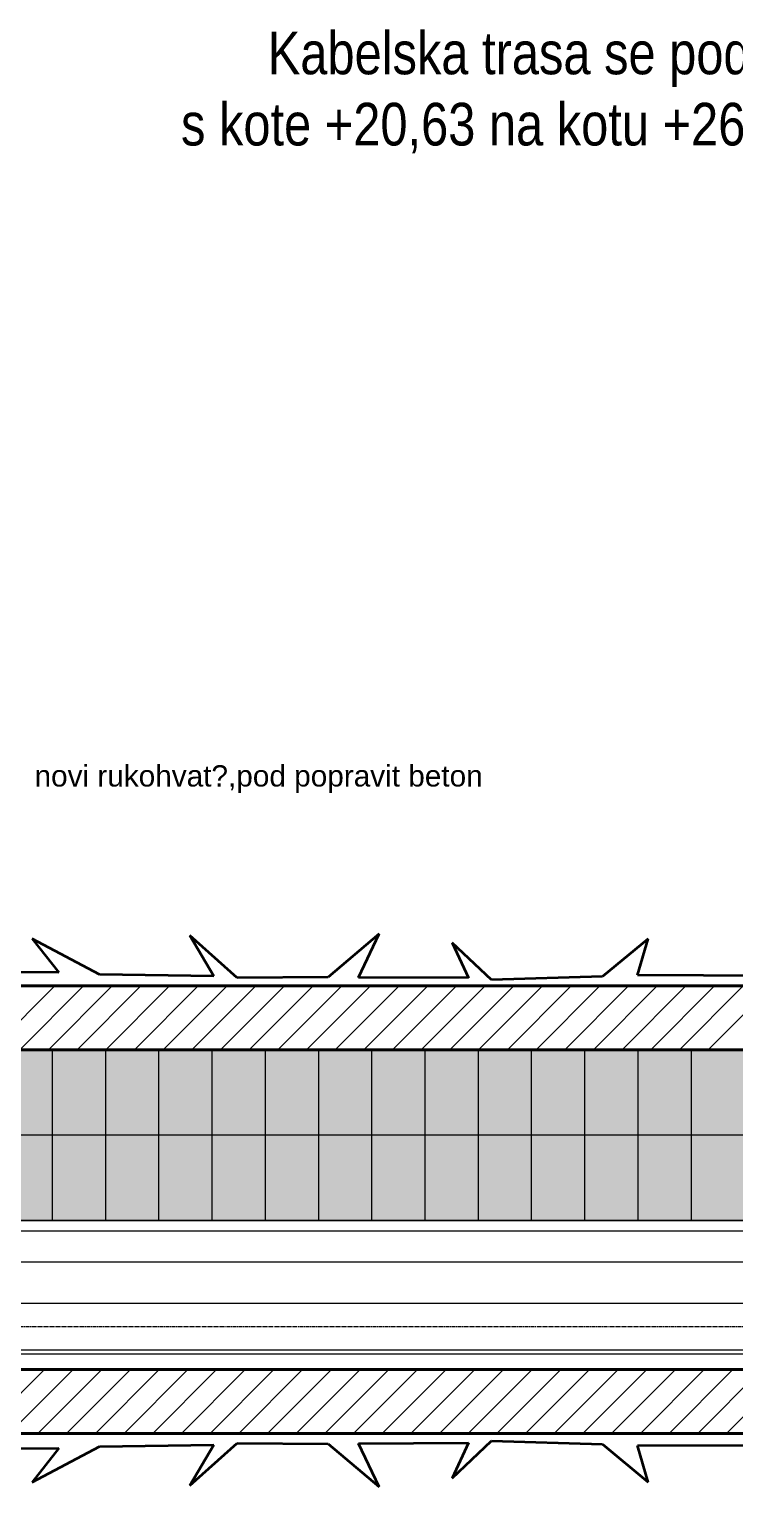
# Model space of a CAD drawing. Header units: millimetres. Extents: x 47631 to 558803, y 29659 to 315570.
# Drawn here: x 483747 to 487061, y 301149 to 307990 of the extents above; entities that cross this region are included whole.
import ezdxf

# ---------------------------------------------------------------- set-up
doc = ezdxf.new("R2010")
doc.units = ezdxf.units.MM
doc.linetypes.add('GP kota 13.83_20.63_22.63_PBS_strojarstvo_rashladni_sustav$0$CENTER2', pattern=[28.575, 19.05, -3.175, 3.175, -3.175])
doc.styles.add('GP kota 13.83_20.63_22.63_PBS_arhitektura$0$KOTE', font='arial.ttf')
doc.styles.add('GP kota 13.83_20.63_22.63_PBS_elektro_USZMR$0$KOTE', font='arial.ttf')
doc.styles.add('MtXpl_Arial_Narrow', font='ARIALN.TTF')

msp = doc.modelspace()

# ---------------------------------------------------------------- hatches: boundary and pattern name
at = {"linetype": 'Continuous', "lineweight": 5, "true_color": 0x666666, "transparency": 33554562}
h = msp.add_hatch(color=251, dxfattribs=at)
h.dxf.hatch_style = 1
h.paths.add_polyline_path([(476809.6, 305499.5), (476806.7, 304349.6), (477806.8, 304349.8), (477806.8, 303514.3), (478606.8, 303514.3), (478606.8, 302399.5), (488606.8, 302399.5), (488606.8, 301699.5), (489756.8, 301699.5), (489756.8, 303449.7), (488356.8, 303449.7), (488106.8, 303199.7), (479606.8, 303199.7), (479606.8, 305499.5)])

# ---------------------------------------------------------------- linework, layer by layer
at = {"color": 253, "linetype": 'Continuous', "lineweight": 35}
for p, q in [((485390.2, 303743.5), (485151.2, 303541.2)), ((485293.5, 303539.6), (485390.2, 303743.5)), ((484076.9, 303554), (483760.7, 303720.8)), ((483760.7, 303720.8), (483886.2, 303562.1)), ((484724.5, 303538), (484501.2, 303736.7)), ((484501.2, 303736.7), (484614.6, 303546)), ((485917.7, 303528.1), (485734.1, 303702.5)), ((485734.1, 303702.5), (485810.1, 303537.3)), ((486654.7, 303721), (486439.9, 303543.3)), ((486604, 303549.5), (486654.7, 303721)), ((483886.2, 303562.1), (483288.2, 303565.3)), ((484614.6, 303546), (484076.9, 303554)), ((485151.2, 303541.2), (484724.5, 303538)), ((485810.1, 303537.3), (485293.5, 303539.6)), ((486439.9, 303543.3), (485917.7, 303528.1)), ((487369.8, 303547.2), (486604, 303549.5)), ((484076.9, 301338.3), (484614.6, 301346.3)), ((484501.2, 301155.6), (484724.5, 301354.4)), ((484614.6, 301346.3), (484501.2, 301155.6)), ((484724.5, 301354.4), (485151.2, 301351.1)), ((485151.2, 301351.1), (485390.2, 301148.8)), ((485293.5, 301352.7), (485810.1, 301355)), ((485390.2, 301148.8), (485293.5, 301352.7)), ((485734.1, 301189.8), (485917.7, 301364.3)), ((485810.1, 301355), (485734.1, 301189.8)), ((485917.7, 301364.3), (486439.9, 301349)), ((486439.9, 301349), (486654.7, 301171.4)), ((486604, 301342.8), (487369.8, 301345.1)), ((483288.2, 301327), (483886.2, 301330.2)), ((483760.7, 301171.5), (484076.9, 301338.3)), ((483886.2, 301330.2), (483760.7, 301171.5)), ((486654.7, 301171.4), (486604, 301342.8))]:
    msp.add_line(p, q, dxfattribs=at)
at = {"color": 3, "linetype": 'Continuous', "lineweight": 40}
for p, q in [((479906.8, 303499.5), (487956.8, 303499.5)), ((479606.8, 303199.5), (488106.6, 303199.5)), ((491356.8, 301699.5), (476106.8, 301699.5)), ((487956.8, 301399.5), (479906.8, 301399.5))]:
    msp.add_line(p, q, dxfattribs=at)
at = {"color": 8, "linetype": 'Continuous', "lineweight": 5}
for p, q in [((483568, 303199.5), (483868, 303499.5)), ((483702.7, 303199.5), (484002.7, 303499.5)), ((483837.4, 303199.5), (484137.4, 303499.5)), ((483972.1, 303199.5), (484272.1, 303499.5)), ((484106.8, 303199.5), (484406.8, 303499.5)), ((484241.5, 303199.5), (484541.5, 303499.5)), ((484376.2, 303199.5), (484676.2, 303499.5)), ((484510.9, 303199.5), (484810.9, 303499.5)), ((484645.6, 303199.5), (484945.6, 303499.5)), ((484780.3, 303199.5), (485080.3, 303499.5)), ((484915, 303199.5), (485215, 303499.5)), ((485049.7, 303199.5), (485349.7, 303499.5)), ((485184.4, 303199.5), (485484.4, 303499.5)), ((485319.1, 303199.5), (485619.1, 303499.5)), ((485453.8, 303199.5), (485753.8, 303499.5)), ((485588.5, 303199.5), (485888.5, 303499.5)), ((485723.3, 303199.5), (486023.3, 303499.5)), ((485858, 303199.5), (486158, 303499.5)), ((485992.7, 303199.5), (486292.7, 303499.5)), ((486127.4, 303199.5), (486427.4, 303499.5)), ((486262.1, 303199.5), (486562.1, 303499.5)), ((486396.8, 303199.5), (486696.8, 303499.5)), ((486531.5, 303199.5), (486831.5, 303499.5)), ((486666.2, 303199.5), (486966.2, 303499.5)), ((486800.9, 303199.5), (487100.9, 303499.5)), ((486935.6, 303199.5), (487235.6, 303499.5)), ((483519.1, 301399.5), (483819.1, 301699.5)), ((483653.8, 301399.5), (483953.8, 301699.5)), ((483788.5, 301399.5), (484088.5, 301699.5)), ((483923.2, 301399.5), (484223.2, 301699.5)), ((484057.9, 301399.5), (484357.9, 301699.5)), ((484192.6, 301399.5), (484492.6, 301699.5)), ((484327.3, 301399.5), (484627.3, 301699.5)), ((484462.1, 301399.5), (484762.1, 301699.5)), ((484596.8, 301399.5), (484896.8, 301699.5)), ((484731.5, 301399.5), (485031.5, 301699.5)), ((484866.2, 301399.5), (485166.2, 301699.5)), ((485000.9, 301399.5), (485300.9, 301699.5)), ((485135.6, 301399.5), (485435.6, 301699.5)), ((485270.3, 301399.5), (485570.3, 301699.5)), ((485405, 301399.5), (485705, 301699.5)), ((485539.7, 301399.5), (485839.7, 301699.5)), ((485674.4, 301399.5), (485974.4, 301699.5)), ((485809.1, 301399.5), (486109.1, 301699.5)), ((485943.8, 301399.5), (486243.8, 301699.5)), ((486078.5, 301399.5), (486378.5, 301699.5)), ((486213.2, 301399.5), (486513.2, 301699.5)), ((486347.9, 301399.5), (486647.9, 301699.5)), ((486482.6, 301399.5), (486782.6, 301699.5)), ((486617.3, 301399.5), (486917.3, 301699.5)), ((486752, 301399.5), (487052, 301699.5)), ((486886.7, 301399.5), (487186.7, 301699.5)), ((487021.4, 301399.5), (487321.4, 301699.5))]:
    msp.add_line(p, q, dxfattribs=at)
at = {"color": 1, "linetype": 'Continuous', "lineweight": -3}
for p, q in [((488106.8, 303199.7), (479606.8, 303199.7)), ((476231.8, 301699.3), (489756.8, 301699.5))]:
    msp.add_line(p, q, dxfattribs=at)
at = {"color": 1, "linetype": 'Continuous', "lineweight": -3, "ltscale": 10}
msp.add_line((488106.8, 303199.5), (479606.8, 303199.5), dxfattribs=at)
at = {"color": 4, "linetype": 'Continuous', "lineweight": 20}
for p, q in [((483856.8, 302399.5), (483856.8, 303199.5)), ((484106.8, 302399.5), (484106.8, 303199.5)), ((484356.8, 302399.5), (484356.8, 303199.5)), ((484606.8, 302399.5), (484606.8, 303199.5)), ((484856.8, 302399.5), (484856.8, 303199.5)), ((485106.8, 302399.5), (485106.8, 303199.7)), ((485356.8, 302399.5), (485356.8, 303199.7)), ((485606.8, 302399.5), (485606.8, 303199.5)), ((485856.8, 302399.5), (485856.8, 303199.5)), ((486106.8, 302399.5), (486106.8, 303199.5)), ((486356.8, 302399.5), (486356.8, 303199.5)), ((486606.8, 302399.5), (486606.8, 303199.5)), ((486856.8, 302399.5), (486856.8, 303199.5))]:
    msp.add_line(p, q, dxfattribs=at)
at = {"color": 21, "linetype": 'Continuous', "lineweight": 20}
msp.add_line((488255.4, 302799.6), (479606.8, 302799.5), dxfattribs=at)
at = {"color": 43, "linetype": 'Continuous', "lineweight": 15}
msp.add_line((488606.8, 302399.5), (478606.8, 302399.5), dxfattribs=at)
at = {"color": 20, "linetype": 'Continuous', "lineweight": 18}
for p, q in [((478606.8, 302399.5), (488606.8, 302399.5)), ((478556.8, 302349.5), (488556.8, 302349.5))]:
    msp.add_line(p, q, dxfattribs=at)
at = {"color": 8, "linetype": 'Continuous', "lineweight": 9}
for p, q in [((487193.5, 302202.7), (483348.4, 302202.7)), ((488634.7, 302009.1), (483229.1, 302009.1)), ((488634.7, 301790), (483229.1, 301790)), ((487191.1, 301771.7), (483358.3, 301771.7))]:
    msp.add_line(p, q, dxfattribs=at)
at = {"color": 4, "linetype": 'GP kota 13.83_20.63_22.63_PBS_strojarstvo_rashladni_sustav$0$CENTER2', "lineweight": 9}
msp.add_line((490807.2, 301899.5), (476497.1, 301899.5), dxfattribs=at)

# ---------------------------------------------------------------- texts
at = {"color": 1, "linetype": 'Continuous', "lineweight": -3, "style": 'MtXpl_Arial_Narrow'}
for s, p in [('Kabelska trasa se podiže', (484867.8, 307778.1)), ('s kote +20,63 na kotu +26,63', (484460.3, 307443.9))]:
    msp.add_text(s, height=200, dxfattribs=at).set_placement(p)
at = {"color": 6, "linetype": 'Continuous', "lineweight": 35}
for s, style, p in [(' novi rukohvat?', 'GP kota 13.83_20.63_22.63_PBS_arhitektura$0$KOTE', (483733.6, 304435.4)), (' novi rukohvat?', 'GP kota 13.83_20.63_22.63_PBS_elektro_USZMR$0$KOTE', (483733.6, 304435.4)), (',pod', 'GP kota 13.83_20.63_22.63_PBS_arhitektura$0$KOTE', (484681, 304435.4)), (',pod', 'GP kota 13.83_20.63_22.63_PBS_elektro_USZMR$0$KOTE', (484681, 304435.4)), (' popravit beton', 'GP kota 13.83_20.63_22.63_PBS_arhitektura$0$KOTE', (484952.9, 304435.4)), (' popravit beton', 'GP kota 13.83_20.63_22.63_PBS_elektro_USZMR$0$KOTE', (484952.9, 304435.4))]:
    msp.add_text(s, height=100, dxfattribs=dict(at, style=style)).set_placement(p)

doc.saveas('drawing.dxf')
